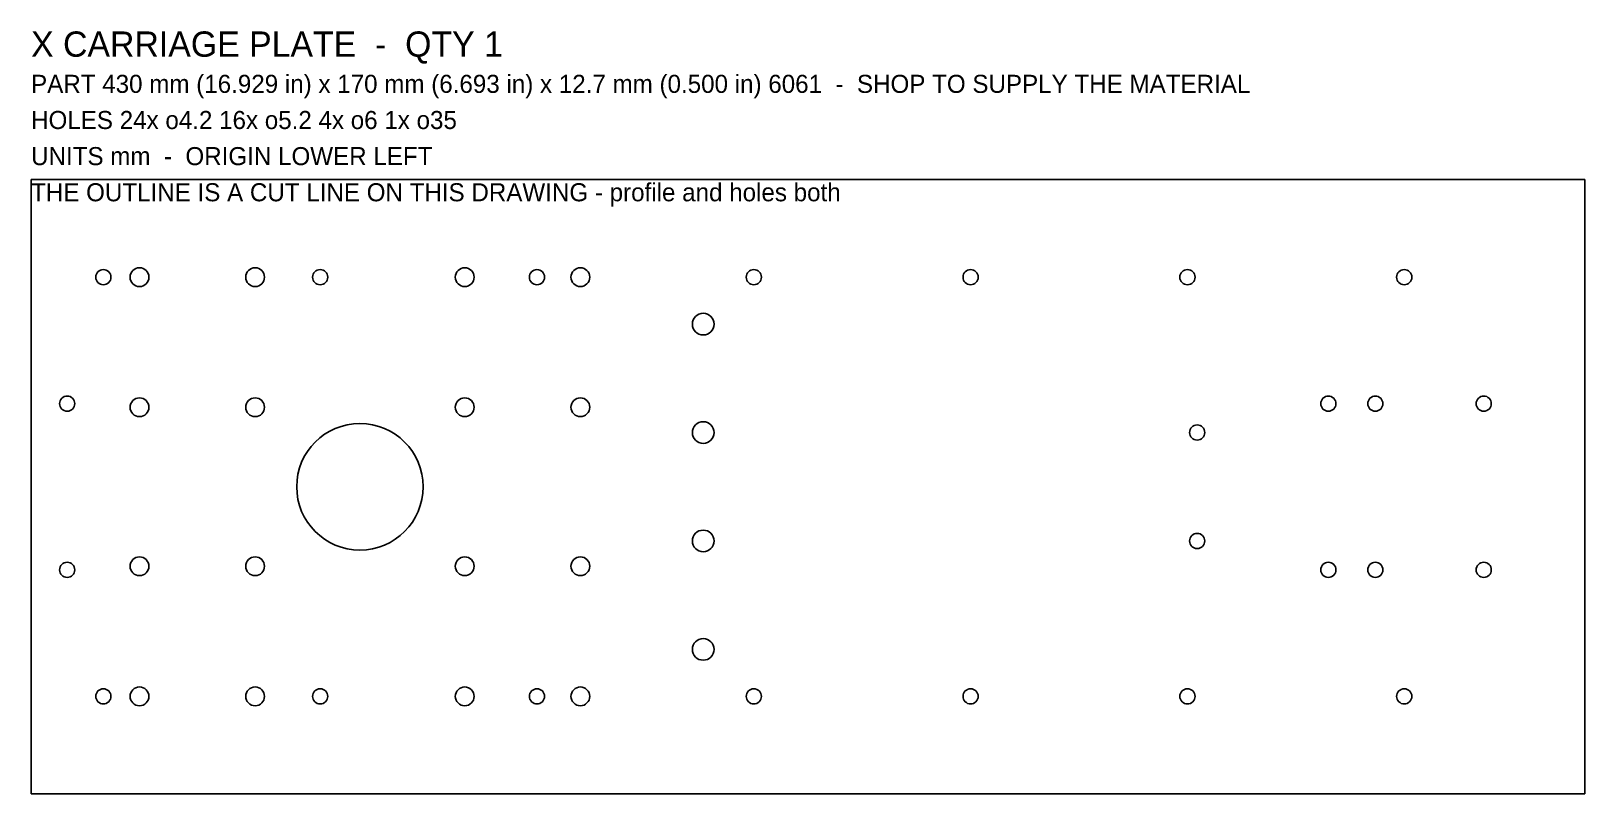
# Model space of a CAD drawing. Header units: metres. Extents: x 0 to 430, y 0 to 211.
import ezdxf

# ---------------------------------------------------------------- set-up
doc = ezdxf.new("R2010")
doc.units = ezdxf.units.M

msp = doc.modelspace()

# ---------------------------------------------------------------- linework, layer by layer
at = {"layer": 'HOLES'}
for centre, radius in [((20, 143), 2.1), ((30, 143), 2.6), ((62, 143), 2.6), ((80, 143), 2.1), ((120, 143), 2.6), ((140, 143), 2.1), ((152, 143), 2.6), ((200, 143), 2.1), ((260, 143), 2.1), ((320, 143), 2.1), ((380, 143), 2.1), ((186, 130), 3), ((10, 108), 2.1), ((30, 107), 2.6), ((62, 107), 2.6), ((120, 107), 2.6), ((152, 107), 2.6), ((359, 108), 2.1), ((372, 108), 2.1), ((402, 108), 2.1), ((91, 85), 17.5), ((186, 100), 3), ((322.7, 100), 2.1), ((186, 70), 3), ((322.7, 70), 2.1), ((30, 63), 2.6), ((62, 63), 2.6), ((120, 63), 2.6), ((152, 63), 2.6), ((10, 62), 2.1), ((359, 62), 2.1), ((372, 62), 2.1), ((402, 62), 2.1), ((186, 40), 3), ((20, 27), 2.1), ((30, 27), 2.6), ((62, 27), 2.6), ((80, 27), 2.1), ((120, 27), 2.6), ((140, 27), 2.1), ((152, 27), 2.6), ((200, 27), 2.1), ((260, 27), 2.1), ((320, 27), 2.1), ((380, 27), 2.1)]:
    msp.add_circle(centre, radius, dxfattribs=at)
at = {"layer": 'OUTLINE'}
for p, q in [((430, 170), (0, 170)), ((0, 170), (0, 0)), ((430, 0), (430, 170)), ((0, 0), (430, 0))]:
    msp.add_line(p, q, dxfattribs=at)

# ---------------------------------------------------------------- texts
at = {"layer": 'NOTES'}
for s, height, p in [('X CARRIAGE PLATE  -  QTY 1', 7, (0, 204)), ('PART 430 mm (16.929 in) x 170 mm (6.693 in) x 12.7 mm (0.500 in) 6061  -  SHOP TO SUPPLY THE MATERIAL', 5, (0, 194)), ('HOLES 24x o4.2 16x o5.2 4x o6 1x o35', 5, (0, 184)), ('UNITS mm  -  ORIGIN LOWER LEFT', 5, (0, 174)), ('THE OUTLINE IS A CUT LINE ON THIS DRAWING - profile and holes both', 5, (0, 164))]:
    msp.add_text(s, height=height, dxfattribs=at).set_placement(p)

doc.saveas('drawing.dxf')
